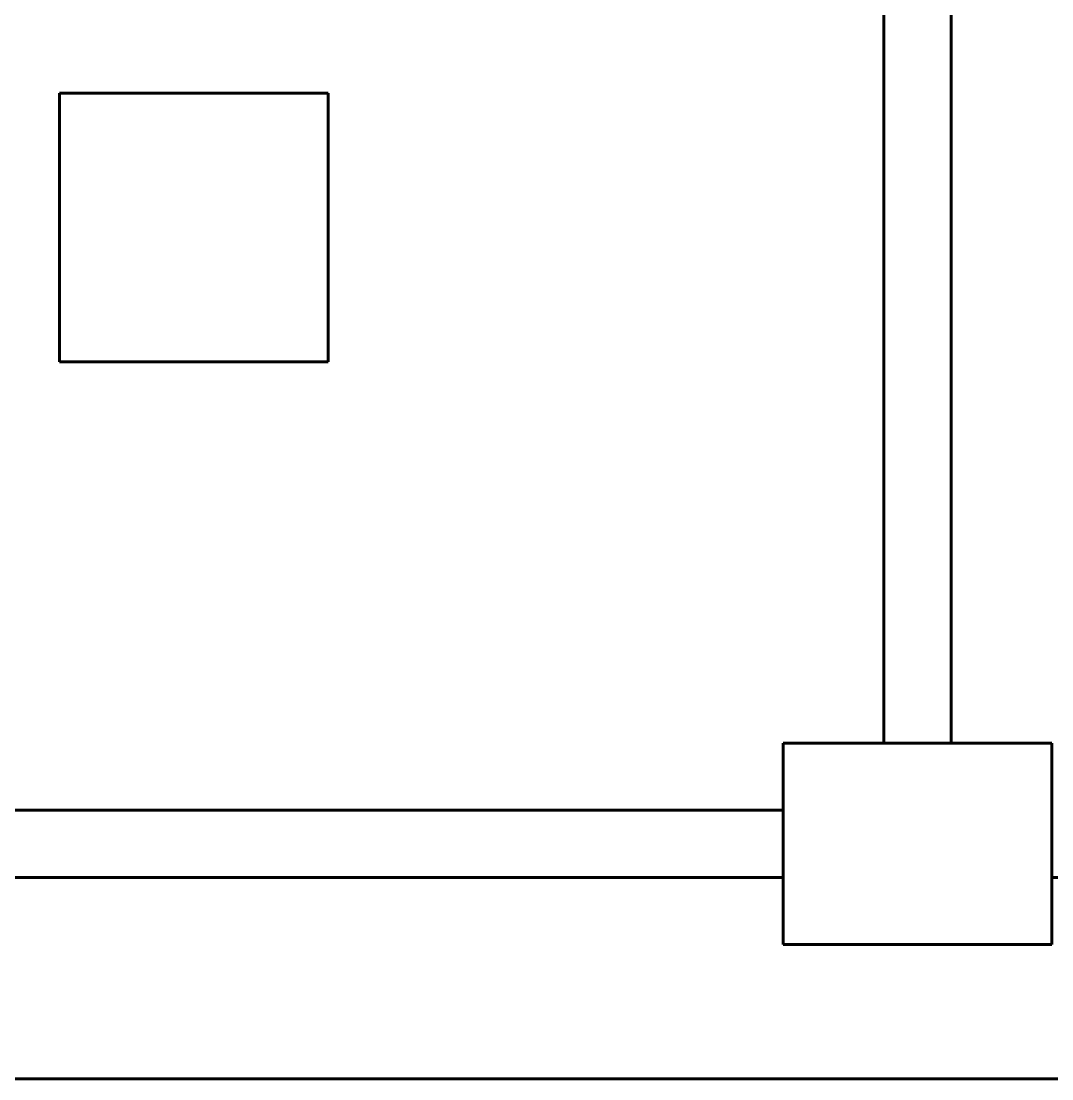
# Model space of a CAD drawing. Extents: x 0 to 297, y 0 to 292.
# Drawn here: x 114.66 to 122.34, y 62.79 to 70.66 of the extents above; entities that cross this region are included whole.
import ezdxf

# ---------------------------------------------------------------- set-up
doc = ezdxf.new("R2010")
doc.units = 0
doc.header["$MEASUREMENT"] = 0
doc.linetypes.add('K5LT_BASIC', pattern=[0])
doc.layers.add('Системный слой', color=7, linetype='Continuous')

# ---------------------------------------------------------------- blocks, each defined once
blk = doc.blocks.new('*U')
at = {"layer": 'Системный слой', "linetype": 'K5LT_BASIC', "lineweight": 60}
for p, q in [((116.9493, 70.1252), (114.9493, 70.1252)), ((114.9493, 70.1252), (114.9493, 68.1252)), ((116.9493, 68.1252), (116.9493, 70.1252)), ((114.9493, 68.1252), (116.9493, 68.1252)), ((122.3378, 65.2856), (120.3378, 65.2856)), ((120.3378, 65.2856), (120.3378, 63.7856)), ((122.3378, 65.2856), (120.3378, 65.2856)), ((120.3378, 65.2856), (120.3378, 63.7856)), ((122.3378, 63.7856), (122.3378, 65.2856)), ((122.3378, 63.7856), (122.3378, 65.2856)), ((120.3378, 63.7856), (122.3378, 63.7856)), ((120.3378, 63.7856), (122.3378, 63.7856))]:
    blk.add_line(p, q, dxfattribs=at)

msp = doc.modelspace()

# ---------------------------------------------------------------- linework, layer by layer
at = {"layer": 'Системный слой', "linetype": 'K5LT_BASIC', "lineweight": 60}
for p, q in [((121.0876, 65.2856), (121.0876, 85.2856)), ((121.5876, 65.2853), (121.5876, 85.2856)), ((121.0876, 78.2853), (121.0876, 65.2856)), ((121.5876, 65.2853), (121.5876, 78.2853)), ((122.3378, 65.2856), (120.3378, 65.2856)), ((120.3378, 63.7856), (120.3378, 65.2856)), ((120.3378, 65.2856), (120.3378, 63.7856)), ((120.3378, 65.2856), (122.3378, 65.2856)), ((120.3378, 65.2856), (120.3378, 63.7856)), ((120.3378, 65.2856), (122.3378, 65.2856)), ((122.3378, 65.2856), (120.3378, 65.2856)), ((120.3378, 63.7856), (120.3378, 65.2856)), ((120.3378, 65.2856), (120.3378, 63.7856)), ((120.3378, 65.2856), (122.3378, 65.2856)), ((122.3378, 65.2856), (122.3378, 63.7856)), ((122.3378, 65.2856), (122.3378, 63.7856)), ((122.3378, 65.2856), (122.3378, 63.7856)), ((122.3378, 65.2856), (122.3378, 63.7856)), ((122.3378, 65.2856), (122.3378, 63.7856)), ((122.3378, 65.2856), (122.3378, 63.7856)), ((114.338, 64.7857), (120.338, 64.7857)), ((114.338, 64.7857), (120.338, 64.7857)), ((120.3378, 64.2856), (114.3378, 64.2856)), ((128.3378, 64.2856), (122.3378, 64.2856)), ((122.3378, 63.7856), (120.3378, 63.7856)), ((120.3378, 63.7856), (122.3378, 63.7856)), ((122.3378, 63.7856), (120.3378, 63.7856)), ((120.3378, 63.7856), (122.3378, 63.7856)), ((122.3378, 63.7856), (120.3378, 63.7856)), ((120.3378, 63.7856), (122.3378, 63.7856)), ((121.5878, 63.7856), (120.8378, 63.7856)), ((121.5878, 63.7856), (120.8378, 63.7856)), ((121.5878, 63.7856), (120.8378, 63.7856)), ((146.3378, 62.7856), (88.3378, 62.7856))]:
    msp.add_line(p, q, dxfattribs=at)

# ---------------------------------------------------------------- block references
at = {"layer": 'Системный слой'}
msp.add_blockref('*U', (0, 0), dxfattribs=at)
msp.add_blockref('*U', (0, 0), dxfattribs=at)
msp.add_blockref('*U', (0, 0), dxfattribs=at)
msp.add_blockref('*U', (0, 0), dxfattribs=at)
msp.add_blockref('*U', (0, 0), dxfattribs=at)
msp.add_blockref('*U', (0, 0), dxfattribs=at)
msp.add_blockref('*U', (0, 0), dxfattribs=at)
msp.add_blockref('*U', (0, 0), dxfattribs=at)
msp.add_blockref('*U', (0, 0), dxfattribs=at)
msp.add_blockref('*U', (0, 0), dxfattribs=at)
msp.add_blockref('*U', (0, 0), dxfattribs=at)
msp.add_blockref('*U', (0, 0), dxfattribs=at)
msp.add_blockref('*U', (0, 0), dxfattribs=at)
msp.add_blockref('*U', (0, 0), dxfattribs=at)
msp.add_blockref('*U', (0, 0), dxfattribs=at)
msp.add_blockref('*U', (0, 0), dxfattribs=at)
msp.add_blockref('*U', (0, 0), dxfattribs=at)
msp.add_blockref('*U', (0, 0), dxfattribs=at)
msp.add_blockref('*U', (0, 0), dxfattribs=at)
msp.add_blockref('*U', (0, 0), dxfattribs=at)
msp.add_blockref('*U', (0, 0), dxfattribs=at)
msp.add_blockref('*U', (0, 0), dxfattribs=at)
msp.add_blockref('*U', (0, 0), dxfattribs=at)
msp.add_blockref('*U', (0, 0), dxfattribs=at)
msp.add_blockref('*U', (0, 0), dxfattribs=at)
msp.add_blockref('*U', (0, 0), dxfattribs=at)
msp.add_blockref('*U', (0, 0), dxfattribs=at)
msp.add_blockref('*U', (0, 0), dxfattribs=at)
msp.add_blockref('*U', (0, 0), dxfattribs=at)
msp.add_blockref('*U', (0, 0), dxfattribs=at)
msp.add_blockref('*U', (0, 0), dxfattribs=at)
msp.add_blockref('*U', (0, 0), dxfattribs=at)
msp.add_blockref('*U', (0, 0), dxfattribs=at)
msp.add_blockref('*U', (0, 0), dxfattribs=at)
msp.add_blockref('*U', (0, 0), dxfattribs=at)
msp.add_blockref('*U', (0, 0), dxfattribs=at)
msp.add_blockref('*U', (0, 0), dxfattribs=at)
msp.add_blockref('*U', (0, 0), dxfattribs=at)
msp.add_blockref('*U', (0, 0), dxfattribs=at)
msp.add_blockref('*U', (0, 0), dxfattribs=at)
msp.add_blockref('*U', (0, 0), dxfattribs=at)
msp.add_blockref('*U', (0, 0), dxfattribs=at)
msp.add_blockref('*U', (0, 0), dxfattribs=at)
msp.add_blockref('*U', (0, 0), dxfattribs=at)
msp.add_blockref('*U', (0, 0), dxfattribs=at)
msp.add_blockref('*U', (0, 0), dxfattribs=at)
msp.add_blockref('*U', (0, 0), dxfattribs=at)
msp.add_blockref('*U', (0, 0), dxfattribs=at)
msp.add_blockref('*U', (0, 0), dxfattribs=at)
msp.add_blockref('*U', (0, 0), dxfattribs=at)
msp.add_blockref('*U', (0, 0), dxfattribs=at)
msp.add_blockref('*U', (0, 0), dxfattribs=at)
msp.add_blockref('*U', (0, 0), dxfattribs=at)
msp.add_blockref('*U', (0, 0), dxfattribs=at)
msp.add_blockref('*U', (0, 0), dxfattribs=at)
msp.add_blockref('*U', (0, 0), dxfattribs=at)
msp.add_blockref('*U', (0, 0), dxfattribs=at)
msp.add_blockref('*U', (0, 0), dxfattribs=at)
msp.add_blockref('*U', (0, 0), dxfattribs=at)
msp.add_blockref('*U', (0, 0), dxfattribs=at)
msp.add_blockref('*U', (0, 0), dxfattribs=at)
msp.add_blockref('*U', (0, 0), dxfattribs=at)
msp.add_blockref('*U', (0, 0), dxfattribs=at)
msp.add_blockref('*U', (0, 0), dxfattribs=at)
msp.add_blockref('*U', (0, 0), dxfattribs=at)
msp.add_blockref('*U', (0, 0), dxfattribs=at)
msp.add_blockref('*U', (0, 0), dxfattribs=at)
msp.add_blockref('*U', (0, 0), dxfattribs=at)
msp.add_blockref('*U', (0, 0), dxfattribs=at)
msp.add_blockref('*U', (0, 0), dxfattribs=at)
msp.add_blockref('*U', (0, 0), dxfattribs=at)
msp.add_blockref('*U', (0, 0), dxfattribs=at)
msp.add_blockref('*U', (0, 0), dxfattribs=at)
msp.add_blockref('*U', (0, 0), dxfattribs=at)
msp.add_blockref('*U', (0, 0), dxfattribs=at)
msp.add_blockref('*U', (0, 0), dxfattribs=at)
msp.add_blockref('*U', (0, 0), dxfattribs=at)
msp.add_blockref('*U', (0, 0), dxfattribs=at)
msp.add_blockref('*U', (0, 0), dxfattribs=at)
msp.add_blockref('*U', (0, 0), dxfattribs=at)
msp.add_blockref('*U', (0, 0), dxfattribs=at)
msp.add_blockref('*U', (0, 0), dxfattribs=at)
msp.add_blockref('*U', (0, 0), dxfattribs=at)
msp.add_blockref('*U', (0, 0), dxfattribs=at)
msp.add_blockref('*U', (0, 0), dxfattribs=at)
msp.add_blockref('*U', (0, 0), dxfattribs=at)
msp.add_blockref('*U', (0, 0), dxfattribs=at)
msp.add_blockref('*U', (0, 0), dxfattribs=at)
msp.add_blockref('*U', (0, 0), dxfattribs=at)
msp.add_blockref('*U', (0, 0), dxfattribs=at)
msp.add_blockref('*U', (0, 0), dxfattribs=at)
msp.add_blockref('*U', (0, 0), dxfattribs=at)
msp.add_blockref('*U', (0, 0), dxfattribs=at)
msp.add_blockref('*U', (0, 0), dxfattribs=at)
msp.add_blockref('*U', (0, 0), dxfattribs=at)
msp.add_blockref('*U', (0, 0), dxfattribs=at)
msp.add_blockref('*U', (0, 0), dxfattribs=at)
msp.add_blockref('*U', (0, 0), dxfattribs=at)
msp.add_blockref('*U', (0, 0), dxfattribs=at)
msp.add_blockref('*U', (0, 0), dxfattribs=at)
msp.add_blockref('*U', (0, 0), dxfattribs=at)
msp.add_blockref('*U', (0, 0), dxfattribs=at)
msp.add_blockref('*U', (0, 0), dxfattribs=at)
msp.add_blockref('*U', (0, 0), dxfattribs=at)
msp.add_blockref('*U', (0, 0), dxfattribs=at)
msp.add_blockref('*U', (0, 0), dxfattribs=at)
msp.add_blockref('*U', (0, 0), dxfattribs=at)
msp.add_blockref('*U', (0, 0), dxfattribs=at)
msp.add_blockref('*U', (0, 0), dxfattribs=at)
msp.add_blockref('*U', (0, 0), dxfattribs=at)
msp.add_blockref('*U', (0, 0), dxfattribs=at)
msp.add_blockref('*U', (0, 0), dxfattribs=at)
msp.add_blockref('*U', (0, 0), dxfattribs=at)
msp.add_blockref('*U', (0, 0), dxfattribs=at)
msp.add_blockref('*U', (0, 0), dxfattribs=at)
msp.add_blockref('*U', (0, 0), dxfattribs=at)
msp.add_blockref('*U', (0, 0), dxfattribs=at)
msp.add_blockref('*U', (0, 0), dxfattribs=at)
msp.add_blockref('*U', (0, 0), dxfattribs=at)
msp.add_blockref('*U', (0, 0), dxfattribs=at)
msp.add_blockref('*U', (0, 0), dxfattribs=at)
msp.add_blockref('*U', (0, 0), dxfattribs=at)
msp.add_blockref('*U', (0, 0), dxfattribs=at)
msp.add_blockref('*U', (0, 0), dxfattribs=at)
msp.add_blockref('*U', (0, 0), dxfattribs=at)
msp.add_blockref('*U', (0, 0), dxfattribs=at)
msp.add_blockref('*U', (0, 0), dxfattribs=at)
msp.add_blockref('*U', (0, 0), dxfattribs=at)
msp.add_blockref('*U', (0, 0), dxfattribs=at)
msp.add_blockref('*U', (0, 0), dxfattribs=at)
msp.add_blockref('*U', (0, 0), dxfattribs=at)
msp.add_blockref('*U', (0, 0), dxfattribs=at)
msp.add_blockref('*U', (0, 0), dxfattribs=at)
msp.add_blockref('*U', (0, 0), dxfattribs=at)
msp.add_blockref('*U', (0, 0), dxfattribs=at)
msp.add_blockref('*U', (0, 0), dxfattribs=at)
msp.add_blockref('*U', (0, 0), dxfattribs=at)
msp.add_blockref('*U', (0, 0), dxfattribs=at)
msp.add_blockref('*U', (0, 0), dxfattribs=at)
msp.add_blockref('*U', (0, 0), dxfattribs=at)
msp.add_blockref('*U', (0, 0), dxfattribs=at)
msp.add_blockref('*U', (0, 0), dxfattribs=at)
msp.add_blockref('*U', (0, 0), dxfattribs=at)
msp.add_blockref('*U', (0, 0), dxfattribs=at)
msp.add_blockref('*U', (0, 0), dxfattribs=at)
msp.add_blockref('*U', (0, 0), dxfattribs=at)
msp.add_blockref('*U', (0, 0), dxfattribs=at)
msp.add_blockref('*U', (0, 0), dxfattribs=at)
msp.add_blockref('*U', (0, 0), dxfattribs=at)
msp.add_blockref('*U', (0, 0), dxfattribs=at)
msp.add_blockref('*U', (0, 0), dxfattribs=at)
msp.add_blockref('*U', (0, 0), dxfattribs=at)
msp.add_blockref('*U', (0, 0), dxfattribs=at)
msp.add_blockref('*U', (0, 0), dxfattribs=at)
msp.add_blockref('*U', (0, 0), dxfattribs=at)
msp.add_blockref('*U', (0, 0), dxfattribs=at)
msp.add_blockref('*U', (0, 0), dxfattribs=at)
msp.add_blockref('*U', (0, 0), dxfattribs=at)
msp.add_blockref('*U', (0, 0), dxfattribs=at)
msp.add_blockref('*U', (0, 0), dxfattribs=at)
msp.add_blockref('*U', (0, 0), dxfattribs=at)
msp.add_blockref('*U', (0, 0), dxfattribs=at)
msp.add_blockref('*U', (0, 0), dxfattribs=at)
msp.add_blockref('*U', (0, 0), dxfattribs=at)
msp.add_blockref('*U', (0, 0), dxfattribs=at)
msp.add_blockref('*U', (0, 0), dxfattribs=at)
msp.add_blockref('*U', (0, 0), dxfattribs=at)
msp.add_blockref('*U', (0, 0), dxfattribs=at)
msp.add_blockref('*U', (0, 0), dxfattribs=at)
msp.add_blockref('*U', (0, 0), dxfattribs=at)
msp.add_blockref('*U', (0, 0), dxfattribs=at)
msp.add_blockref('*U', (0, 0), dxfattribs=at)
msp.add_blockref('*U', (0, 0), dxfattribs=at)
msp.add_blockref('*U', (0, 0), dxfattribs=at)
msp.add_blockref('*U', (0, 0), dxfattribs=at)
msp.add_blockref('*U', (0, 0), dxfattribs=at)
msp.add_blockref('*U', (0, 0), dxfattribs=at)
msp.add_blockref('*U', (0, 0), dxfattribs=at)
msp.add_blockref('*U', (0, 0), dxfattribs=at)
msp.add_blockref('*U', (0, 0), dxfattribs=at)
msp.add_blockref('*U', (0, 0), dxfattribs=at)
msp.add_blockref('*U', (0, 0), dxfattribs=at)
msp.add_blockref('*U', (0, 0), dxfattribs=at)
msp.add_blockref('*U', (0, 0), dxfattribs=at)
msp.add_blockref('*U', (0, 0), dxfattribs=at)
msp.add_blockref('*U', (0, 0), dxfattribs=at)
msp.add_blockref('*U', (0, 0), dxfattribs=at)
msp.add_blockref('*U', (0, 0), dxfattribs=at)
msp.add_blockref('*U', (0, 0), dxfattribs=at)
msp.add_blockref('*U', (0, 0), dxfattribs=at)
msp.add_blockref('*U', (0, 0), dxfattribs=at)
msp.add_blockref('*U', (0, 0), dxfattribs=at)
msp.add_blockref('*U', (0, 0), dxfattribs=at)
msp.add_blockref('*U', (0, 0), dxfattribs=at)
msp.add_blockref('*U', (0, 0), dxfattribs=at)
msp.add_blockref('*U', (0, 0), dxfattribs=at)
msp.add_blockref('*U', (0, 0), dxfattribs=at)
msp.add_blockref('*U', (0, 0), dxfattribs=at)
msp.add_blockref('*U', (0, 0), dxfattribs=at)
msp.add_blockref('*U', (0, 0), dxfattribs=at)
msp.add_blockref('*U', (0, 0), dxfattribs=at)
msp.add_blockref('*U', (0, 0), dxfattribs=at)
msp.add_blockref('*U', (0, 0), dxfattribs=at)
msp.add_blockref('*U', (0, 0), dxfattribs=at)
msp.add_blockref('*U', (0, 0), dxfattribs=at)
msp.add_blockref('*U', (0, 0), dxfattribs=at)
msp.add_blockref('*U', (0, 0), dxfattribs=at)
msp.add_blockref('*U', (0, 0), dxfattribs=at)
msp.add_blockref('*U', (0, 0), dxfattribs=at)
msp.add_blockref('*U', (0, 0), dxfattribs=at)
msp.add_blockref('*U', (0, 0), dxfattribs=at)
msp.add_blockref('*U', (0, 0), dxfattribs=at)
msp.add_blockref('*U', (0, 0), dxfattribs=at)
msp.add_blockref('*U', (0, 0), dxfattribs=at)
msp.add_blockref('*U', (0, 0), dxfattribs=at)
msp.add_blockref('*U', (0, 0), dxfattribs=at)
msp.add_blockref('*U', (0, 0), dxfattribs=at)
msp.add_blockref('*U', (0, 0), dxfattribs=at)
msp.add_blockref('*U', (0, 0), dxfattribs=at)
msp.add_blockref('*U', (0, 0), dxfattribs=at)
msp.add_blockref('*U', (0, 0), dxfattribs=at)
msp.add_blockref('*U', (0, 0), dxfattribs=at)
msp.add_blockref('*U', (0, 0), dxfattribs=at)
msp.add_blockref('*U', (0, 0), dxfattribs=at)
msp.add_blockref('*U', (0, 0), dxfattribs=at)
msp.add_blockref('*U', (0, 0), dxfattribs=at)
msp.add_blockref('*U', (0, 0), dxfattribs=at)
msp.add_blockref('*U', (0, 0), dxfattribs=at)
msp.add_blockref('*U', (0, 0), dxfattribs=at)
msp.add_blockref('*U', (0, 0), dxfattribs=at)
msp.add_blockref('*U', (0, 0), dxfattribs=at)
msp.add_blockref('*U', (0, 0), dxfattribs=at)
msp.add_blockref('*U', (0, 0), dxfattribs=at)
msp.add_blockref('*U', (0, 0), dxfattribs=at)
msp.add_blockref('*U', (0, 0), dxfattribs=at)
msp.add_blockref('*U', (0, 0), dxfattribs=at)
msp.add_blockref('*U', (0, 0), dxfattribs=at)
msp.add_blockref('*U', (0, 0), dxfattribs=at)
msp.add_blockref('*U', (0, 0), dxfattribs=at)
msp.add_blockref('*U', (0, 0), dxfattribs=at)
msp.add_blockref('*U', (0, 0), dxfattribs=at)
msp.add_blockref('*U', (0, 0), dxfattribs=at)
msp.add_blockref('*U', (0, 0), dxfattribs=at)
msp.add_blockref('*U', (0, 0), dxfattribs=at)
msp.add_blockref('*U', (0, 0), dxfattribs=at)
msp.add_blockref('*U', (0, 0), dxfattribs=at)
msp.add_blockref('*U', (0, 0), dxfattribs=at)
msp.add_blockref('*U', (0, 0), dxfattribs=at)
msp.add_blockref('*U', (0, 0), dxfattribs=at)
msp.add_blockref('*U', (0, 0), dxfattribs=at)
msp.add_blockref('*U', (0, 0), dxfattribs=at)
msp.add_blockref('*U', (0, 0), dxfattribs=at)
msp.add_blockref('*U', (0, 0), dxfattribs=at)
msp.add_blockref('*U', (0, 0), dxfattribs=at)
msp.add_blockref('*U', (0, 0), dxfattribs=at)
msp.add_blockref('*U', (0, 0), dxfattribs=at)
msp.add_blockref('*U', (0, 0), dxfattribs=at)
msp.add_blockref('*U', (0, 0), dxfattribs=at)
msp.add_blockref('*U', (0, 0), dxfattribs=at)
msp.add_blockref('*U', (0, 0), dxfattribs=at)
msp.add_blockref('*U', (0, 0), dxfattribs=at)
msp.add_blockref('*U', (0, 0), dxfattribs=at)
msp.add_blockref('*U', (0, 0), dxfattribs=at)
msp.add_blockref('*U', (0, 0), dxfattribs=at)
msp.add_blockref('*U', (0, 0), dxfattribs=at)
msp.add_blockref('*U', (0, 0), dxfattribs=at)
msp.add_blockref('*U', (0, 0), dxfattribs=at)
msp.add_blockref('*U', (0, 0), dxfattribs=at)
msp.add_blockref('*U', (0, 0), dxfattribs=at)
msp.add_blockref('*U', (0, 0), dxfattribs=at)
msp.add_blockref('*U', (0, 0), dxfattribs=at)
msp.add_blockref('*U', (0, 0), dxfattribs=at)
msp.add_blockref('*U', (0, 0), dxfattribs=at)
msp.add_blockref('*U', (0, 0), dxfattribs=at)
msp.add_blockref('*U', (0, 0), dxfattribs=at)
msp.add_blockref('*U', (0, 0), dxfattribs=at)
msp.add_blockref('*U', (0, 0), dxfattribs=at)
msp.add_blockref('*U', (0, 0), dxfattribs=at)
msp.add_blockref('*U', (0, 0), dxfattribs=at)
msp.add_blockref('*U', (0, 0), dxfattribs=at)
msp.add_blockref('*U', (0, 0), dxfattribs=at)
msp.add_blockref('*U', (0, 0), dxfattribs=at)
msp.add_blockref('*U', (0, 0), dxfattribs=at)
msp.add_blockref('*U', (0, 0), dxfattribs=at)
msp.add_blockref('*U', (0, 0), dxfattribs=at)
msp.add_blockref('*U', (0, 0), dxfattribs=at)
msp.add_blockref('*U', (0, 0), dxfattribs=at)
msp.add_blockref('*U', (0, 0), dxfattribs=at)
msp.add_blockref('*U', (0, 0), dxfattribs=at)
msp.add_blockref('*U', (0, 0), dxfattribs=at)
msp.add_blockref('*U', (0, 0), dxfattribs=at)
msp.add_blockref('*U', (0, 0), dxfattribs=at)
msp.add_blockref('*U', (0, 0), dxfattribs=at)
msp.add_blockref('*U', (0, 0), dxfattribs=at)
msp.add_blockref('*U', (0, 0), dxfattribs=at)
msp.add_blockref('*U', (0, 0), dxfattribs=at)
msp.add_blockref('*U', (0, 0), dxfattribs=at)
msp.add_blockref('*U', (0, 0), dxfattribs=at)
msp.add_blockref('*U', (0, 0), dxfattribs=at)
msp.add_blockref('*U', (0, 0), dxfattribs=at)
msp.add_blockref('*U', (0, 0), dxfattribs=at)
msp.add_blockref('*U', (0, 0), dxfattribs=at)
msp.add_blockref('*U', (0, 0), dxfattribs=at)
msp.add_blockref('*U', (0, 0), dxfattribs=at)
msp.add_blockref('*U', (0, 0), dxfattribs=at)
msp.add_blockref('*U', (0, 0), dxfattribs=at)
msp.add_blockref('*U', (0, 0), dxfattribs=at)
msp.add_blockref('*U', (0, 0), dxfattribs=at)
msp.add_blockref('*U', (0, 0), dxfattribs=at)
msp.add_blockref('*U', (0, 0), dxfattribs=at)
msp.add_blockref('*U', (0, 0), dxfattribs=at)
msp.add_blockref('*U', (0, 0), dxfattribs=at)
msp.add_blockref('*U', (0, 0), dxfattribs=at)
msp.add_blockref('*U', (0, 0), dxfattribs=at)
msp.add_blockref('*U', (0, 0), dxfattribs=at)
msp.add_blockref('*U', (0, 0), dxfattribs=at)
msp.add_blockref('*U', (0, 0), dxfattribs=at)
msp.add_blockref('*U', (0, 0), dxfattribs=at)
msp.add_blockref('*U', (0, 0), dxfattribs=at)
msp.add_blockref('*U', (0, 0), dxfattribs=at)
msp.add_blockref('*U', (0, 0), dxfattribs=at)
msp.add_blockref('*U', (0, 0), dxfattribs=at)
msp.add_blockref('*U', (0, 0), dxfattribs=at)
msp.add_blockref('*U', (0, 0), dxfattribs=at)
msp.add_blockref('*U', (0, 0), dxfattribs=at)
msp.add_blockref('*U', (0, 0), dxfattribs=at)
msp.add_blockref('*U', (0, 0), dxfattribs=at)
msp.add_blockref('*U', (0, 0), dxfattribs=at)
msp.add_blockref('*U', (0, 0), dxfattribs=at)
msp.add_blockref('*U', (0, 0), dxfattribs=at)
msp.add_blockref('*U', (0, 0), dxfattribs=at)
msp.add_blockref('*U', (0, 0), dxfattribs=at)
msp.add_blockref('*U', (0, 0), dxfattribs=at)
msp.add_blockref('*U', (0, 0), dxfattribs=at)
msp.add_blockref('*U', (0, 0), dxfattribs=at)
msp.add_blockref('*U', (0, 0), dxfattribs=at)
msp.add_blockref('*U', (0, 0), dxfattribs=at)
msp.add_blockref('*U', (0, 0), dxfattribs=at)
msp.add_blockref('*U', (0, 0), dxfattribs=at)
msp.add_blockref('*U', (0, 0), dxfattribs=at)
msp.add_blockref('*U', (0, 0), dxfattribs=at)
msp.add_blockref('*U', (0, 0), dxfattribs=at)
msp.add_blockref('*U', (0, 0), dxfattribs=at)
msp.add_blockref('*U', (0, 0), dxfattribs=at)
msp.add_blockref('*U', (0, 0), dxfattribs=at)
msp.add_blockref('*U', (0, 0), dxfattribs=at)
msp.add_blockref('*U', (0, 0), dxfattribs=at)
msp.add_blockref('*U', (0, 0), dxfattribs=at)
msp.add_blockref('*U', (0, 0), dxfattribs=at)
msp.add_blockref('*U', (0, 0), dxfattribs=at)
msp.add_blockref('*U', (0, 0), dxfattribs=at)
msp.add_blockref('*U', (0, 0), dxfattribs=at)
msp.add_blockref('*U', (0, 0), dxfattribs=at)
msp.add_blockref('*U', (0, 0), dxfattribs=at)
msp.add_blockref('*U', (0, 0), dxfattribs=at)
msp.add_blockref('*U', (0, 0), dxfattribs=at)
msp.add_blockref('*U', (0, 0), dxfattribs=at)
msp.add_blockref('*U', (0, 0), dxfattribs=at)
msp.add_blockref('*U', (0, 0), dxfattribs=at)
msp.add_blockref('*U', (0, 0), dxfattribs=at)
msp.add_blockref('*U', (0, 0), dxfattribs=at)
msp.add_blockref('*U', (0, 0), dxfattribs=at)
msp.add_blockref('*U', (0, 0), dxfattribs=at)
msp.add_blockref('*U', (0, 0), dxfattribs=at)
msp.add_blockref('*U', (0, 0), dxfattribs=at)
msp.add_blockref('*U', (0, 0), dxfattribs=at)
msp.add_blockref('*U', (0, 0), dxfattribs=at)
msp.add_blockref('*U', (0, 0), dxfattribs=at)
msp.add_blockref('*U', (0, 0), dxfattribs=at)
msp.add_blockref('*U', (0, 0), dxfattribs=at)
msp.add_blockref('*U', (0, 0), dxfattribs=at)
msp.add_blockref('*U', (0, 0), dxfattribs=at)
msp.add_blockref('*U', (0, 0), dxfattribs=at)
msp.add_blockref('*U', (0, 0), dxfattribs=at)
msp.add_blockref('*U', (0, 0), dxfattribs=at)
msp.add_blockref('*U', (0, 0), dxfattribs=at)
msp.add_blockref('*U', (0, 0), dxfattribs=at)
msp.add_blockref('*U', (0, 0), dxfattribs=at)
msp.add_blockref('*U', (0, 0), dxfattribs=at)
msp.add_blockref('*U', (0, 0), dxfattribs=at)
msp.add_blockref('*U', (0, 0), dxfattribs=at)
msp.add_blockref('*U', (0, 0), dxfattribs=at)
msp.add_blockref('*U', (0, 0), dxfattribs=at)
msp.add_blockref('*U', (0, 0), dxfattribs=at)
msp.add_blockref('*U', (0, 0), dxfattribs=at)
msp.add_blockref('*U', (0, 0), dxfattribs=at)
msp.add_blockref('*U', (0, 0), dxfattribs=at)
msp.add_blockref('*U', (0, 0), dxfattribs=at)
msp.add_blockref('*U', (0, 0), dxfattribs=at)
msp.add_blockref('*U', (0, 0), dxfattribs=at)
msp.add_blockref('*U', (0, 0), dxfattribs=at)
msp.add_blockref('*U', (0, 0), dxfattribs=at)
msp.add_blockref('*U', (0, 0), dxfattribs=at)
msp.add_blockref('*U', (0, 0), dxfattribs=at)
msp.add_blockref('*U', (0, 0), dxfattribs=at)
msp.add_blockref('*U', (0, 0), dxfattribs=at)
msp.add_blockref('*U', (0, 0), dxfattribs=at)
msp.add_blockref('*U', (0, 0), dxfattribs=at)
msp.add_blockref('*U', (0, 0), dxfattribs=at)
msp.add_blockref('*U', (0, 0), dxfattribs=at)
msp.add_blockref('*U', (0, 0), dxfattribs=at)
msp.add_blockref('*U', (0, 0), dxfattribs=at)
msp.add_blockref('*U', (0, 0), dxfattribs=at)
msp.add_blockref('*U', (0, 0), dxfattribs=at)
msp.add_blockref('*U', (0, 0), dxfattribs=at)
msp.add_blockref('*U', (0, 0), dxfattribs=at)
msp.add_blockref('*U', (0, 0), dxfattribs=at)
msp.add_blockref('*U', (0, 0), dxfattribs=at)
msp.add_blockref('*U', (0, 0), dxfattribs=at)
msp.add_blockref('*U', (0, 0), dxfattribs=at)
msp.add_blockref('*U', (0, 0), dxfattribs=at)
msp.add_blockref('*U', (0, 0), dxfattribs=at)
msp.add_blockref('*U', (0, 0), dxfattribs=at)
msp.add_blockref('*U', (0, 0), dxfattribs=at)
msp.add_blockref('*U', (0, 0), dxfattribs=at)
msp.add_blockref('*U', (0, 0), dxfattribs=at)
msp.add_blockref('*U', (0, 0), dxfattribs=at)
msp.add_blockref('*U', (0, 0), dxfattribs=at)
msp.add_blockref('*U', (0, 0), dxfattribs=at)
msp.add_blockref('*U', (0, 0), dxfattribs=at)
msp.add_blockref('*U', (0, 0), dxfattribs=at)

doc.saveas('drawing.dxf')
